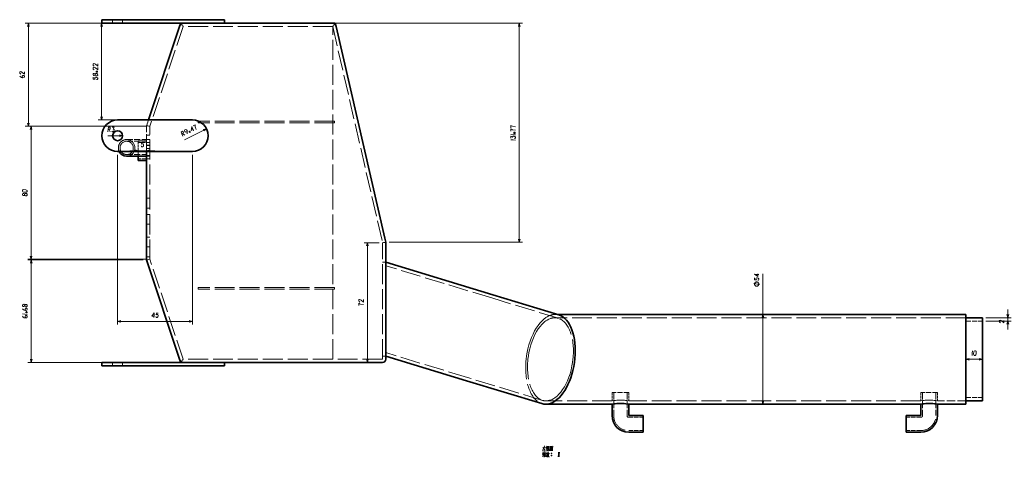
# Model space of a CAD drawing. Extents: x -2 to 1054, y -4 to 816.
# Drawn here: x 457 to 1054, y 548 to 811 of the extents above; entities that cross this region are included whole.
import ezdxf

# ---------------------------------------------------------------- set-up
doc = ezdxf.new("R2010")
doc.units = 0
doc.linetypes.add('DASHED', pattern=[15, 12, -3])

msp = doc.modelspace()

# ---------------------------------------------------------------- linework, layer by layer
at = {"color": 3, "lineweight": 13}
for p, q in [((552.2, 809.19), (460.5, 809.19)), ((462.5, 747.19), (462.5, 809.19)), ((552.2, 809.19), (504.56, 809.19)), ((506.56, 750.98), (506.56, 809.19)), ((647.64, 809.19), (759.93, 809.19)), ((757.93, 677.42), (757.93, 809.19)), ((533.64, 747.19), (460.5, 747.19)), ((533.64, 747.19), (462.09, 747.19)), ((464.09, 667.19), (464.09, 747.19)), ((514.21, 750.98), (504.56, 750.98)), ((519.21, 741.51), (510.41, 741.51)), ((569.68, 745.75), (556.49, 739.14)), ((516.21, 730.03), (516.21, 627.9)), ((523.64, 732.52), (538.64, 732.52)), ((561.21, 730.03), (561.21, 627.9)), ((673.64, 677.19), (664.5, 677.19)), ((666.5, 605.19), (666.5, 677.19)), ((679.64, 677.42), (759.93, 677.42)), ((533.64, 667.19), (462.09, 667.19)), ((531.64, 666.87), (462.2, 666.87)), ((464.2, 605.19), (464.2, 666.87)), ((904.55, 580.07), (904.55, 658.54)), ((1051.97, 625.07), (1051.97, 637.07)), ((516.21, 629.9), (561.21, 629.9)), ((1038.7, 632.07), (1053.97, 632.07)), ((1038.7, 630.07), (1053.97, 630.07)), ((514.13, 605.19), (462.2, 605.19)), ((647.64, 605.19), (668.5, 605.19)), ((1026.7, 607.07), (1036.7, 607.07))]:
    msp.add_line(p, q, dxfattribs=at)
at = {"color": 7, "lineweight": 35}
for p, q in [((506.65, 811.19), (516.13, 811.19)), ((506.65, 809.19), (506.65, 811.19)), ((506.65, 809.19), (516.13, 809.19)), ((516.13, 811.19), (571.13, 811.19)), ((516.13, 809.19), (554.2, 809.19)), ((553.53, 807.19), (534.8, 750.98)), ((554.2, 809.19), (553.53, 807.19)), ((554.2, 809.19), (645.64, 809.19)), ((571.13, 811.19), (580.6, 811.19)), ((580.6, 809.19), (580.6, 811.19)), ((647.23, 809.19), (645.64, 809.19)), ((647.7, 807.19), (647.23, 809.19)), ((677.06, 679.96), (647.7, 807.19)), ((516.21, 750.98), (561.21, 750.98)), ((561.21, 732.03), (516.21, 732.03)), ((521.75, 729.19), (521.64, 729.19)), ((521.75, 729.19), (533.64, 729.19)), ((528.64, 729.19), (528.64, 726.52)), ((533.64, 666.87), (533.64, 732.03)), ((533.64, 726.52), (528.64, 726.52)), ((677.64, 677.42), (677.06, 679.96)), ((677.64, 607.19), (677.64, 677.42)), ((553.53, 607.19), (533.64, 666.87)), ((677.64, 641.42), (677.64, 665.41)), ((741.97, 645.85), (677.64, 665.41)), ((781.83, 633.73), (741.97, 645.85)), ((677.64, 608.97), (677.64, 641.42)), ((1026.7, 634.07), (780.71, 634.07)), ((1026.7, 607.07), (1026.7, 634.07)), ((1026.7, 632.07), (1036.7, 632.07)), ((1036.7, 607.07), (1036.7, 632.07)), ((726.26, 594.19), (677.64, 608.97)), ((516.13, 605.19), (506.65, 605.19)), ((506.65, 603.19), (506.65, 605.19)), ((516.13, 603.19), (506.65, 603.19)), ((554.2, 605.19), (516.13, 605.19)), ((571.13, 603.19), (516.13, 603.19)), ((554.2, 605.19), (553.53, 607.19)), ((645.64, 605.19), (554.2, 605.19)), ((580.6, 603.19), (571.13, 603.19)), ((580.6, 603.19), (580.6, 605.19)), ((580.6, 603.19), (580.6, 605.19)), ((675.64, 605.19), (645.64, 605.19)), ((1026.7, 580.07), (1026.7, 607.07)), ((1036.7, 582.07), (1036.7, 607.07)), ((771.57, 580.41), (726.26, 594.19)), ((813.77, 580.07), (773.85, 580.07)), ((813.77, 580.07), (813.77, 573.19)), ((823.77, 580.07), (823.77, 573.19)), ((999.63, 580.07), (823.77, 580.07)), ((999.63, 580.07), (999.63, 573.19)), ((1009.63, 580.07), (1009.63, 573.19)), ((1026.7, 580.07), (1009.63, 580.07)), ((1026.7, 582.07), (1036.7, 582.07)), ((823.77, 573.19), (825.81, 573.19)), ((825.81, 573.19), (832.59, 573.19)), ((832.59, 573.19), (832.59, 563.19)), ((995.81, 573.19), (990.81, 573.19)), ((990.81, 563.19), (990.81, 573.19)), ((999.63, 573.19), (995.81, 573.19)), ((823.77, 563.19), (825.81, 563.19)), ((825.81, 563.19), (832.59, 563.19)), ((995.81, 563.19), (990.81, 563.19)), ((999.63, 563.19), (995.81, 563.19))]:
    msp.add_line(p, q, dxfattribs=at)
at = {"color": 7, "linetype": 'DASHED', "lineweight": 13, "ltscale": 0.05}
for p, q in [((513.13, 809.19), (513.13, 811.19)), ((519.13, 809.19), (519.13, 811.19)), ((535.64, 741.77), (533.64, 741.77)), ((535.64, 739.19), (533.64, 739.19)), ((535.64, 735.77), (533.64, 735.77)), ((535.64, 735.66), (533.64, 735.66)), ((535.64, 733.88), (533.64, 733.88)), ((535.64, 729.66), (533.64, 729.66)), ((535.64, 729.19), (533.64, 729.19)), ((535.64, 704.03), (533.64, 704.03)), ((535.64, 698.03), (533.64, 698.03)), ((535.64, 694.23), (533.64, 694.23)), ((535.64, 688.23), (533.64, 688.23)), ((535.64, 680.48), (533.64, 680.48)), ((535.64, 674.75), (533.64, 674.75)), ((535.64, 668.75), (533.64, 668.75)), ((677.64, 665.41), (675.64, 665.41)), ((677.64, 608.97), (675.64, 608.97)), ((506.65, 603.19), (506.65, 605.19)), ((513.13, 605.19), (513.13, 603.19)), ((513.13, 605.19), (513.13, 603.19)), ((519.13, 605.19), (519.13, 603.19)), ((519.13, 605.19), (519.13, 603.19))]:
    msp.add_line(p, q, dxfattribs=at)
at = {"color": 7, "linetype": 'DASHED', "lineweight": 13}
for p, q in [((555.64, 807.19), (535.64, 747.19)), ((645.64, 807.19), (555.64, 807.19)), ((645.64, 607.19), (645.64, 807.19)), ((645.64, 807.19), (675.64, 677.19)), ((535.64, 667.19), (535.64, 747.19)), ((646.64, 750.19), (564.64, 750.19)), ((646.64, 749.19), (564.64, 749.19)), ((675.64, 607.19), (675.64, 677.19)), ((555.64, 607.19), (535.64, 667.19)), ((741.39, 643.94), (677.64, 663.32)), ((646.64, 650.19), (564.64, 650.19)), ((646.64, 649.19), (564.64, 649.19)), ((781.45, 631.76), (741.39, 643.94)), ((1026.7, 632.07), (779.34, 632.07)), ((726.84, 596.1), (677.64, 611.06)), ((645.64, 607.19), (555.64, 607.19)), ((675.64, 607.19), (645.64, 607.19)), ((771.95, 582.38), (726.84, 596.1)), ((813.77, 582.07), (774.06, 582.07)), ((999.63, 582.07), (823.77, 582.07))]:
    msp.add_line(p, q, dxfattribs=at)
at = {"color": 7, "linetype": 'DASHED', "lineweight": 13, "ltscale": 0.061634}
for p, q in [((555.64, 807.19), (554.2, 809.19)), ((555.64, 607.19), (554.2, 605.19))]:
    msp.add_line(p, q, dxfattribs=at)
at = {"color": 7, "linetype": 'DASHED', "lineweight": 13, "ltscale": 0.063891}
msp.add_line((645.64, 807.19), (647.23, 809.19), dxfattribs=at)
at = {"color": 7, "linetype": 'DASHED', "lineweight": 13, "ltscale": 0.09118}
msp.add_line((534.8, 750.98), (533.64, 747.52), dxfattribs=at)
at = {"color": 7, "linetype": 'DASHED', "lineweight": 13, "ltscale": 0.387099}
msp.add_line((533.64, 732.03), (533.64, 747.52), dxfattribs=at)
at = {"color": 7, "linetype": 'DASHED', "lineweight": 13, "ltscale": 0.050654}
for p, q in [((535.64, 747.19), (533.64, 747.52)), ((535.64, 667.19), (533.64, 666.87))]:
    msp.add_line(p, q, dxfattribs=at)
at = {"color": 7, "linetype": 'DASHED', "lineweight": 13, "ltscale": 0.025}
for p, q in [((564.64, 750.19), (564.64, 749.19)), ((646.64, 750.19), (646.64, 749.19)), ((564.64, 650.19), (564.64, 649.19)), ((646.64, 650.19), (646.64, 649.19))]:
    msp.add_line(p, q, dxfattribs=at)
at = {"color": 7, "linetype": 'DASHED', "lineweight": 13, "ltscale": 0.00266}
for p, q in [((521.75, 739.19), (521.64, 739.19)), ((521.75, 738.19), (521.64, 738.19)), ((521.75, 730.19), (521.64, 730.19))]:
    msp.add_line(p, q, dxfattribs=at)
at = {"color": 7, "linetype": 'DASHED', "lineweight": 13, "ltscale": 0.297556}
for p, q in [((521.75, 739.19), (533.65, 739.19)), ((521.75, 738.19), (533.65, 738.19)), ((521.75, 730.19), (533.65, 730.19))]:
    msp.add_line(p, q, dxfattribs=at)
at = {"color": 7, "linetype": 'DASHED', "lineweight": 13, "ltscale": 0.15}
msp.add_line((528.64, 738.52), (528.64, 732.52), dxfattribs=at)
at = {"color": 7, "linetype": 'DASHED', "lineweight": 13, "ltscale": 0.125}
msp.add_line((533.64, 738.52), (528.64, 738.52), dxfattribs=at)
at = {"color": 7, "linetype": 'DASHED', "lineweight": 13, "ltscale": 0.175}
for p, q in [((535.64, 737.52), (528.64, 737.52)), ((535.64, 727.52), (528.64, 727.52))]:
    msp.add_line(p, q, dxfattribs=at)
at = {"color": 7, "linetype": 'DASHED', "lineweight": 13, "ltscale": 0.083115}
msp.add_line((528.64, 732.52), (528.64, 729.19), dxfattribs=at)
at = {"color": 7, "linetype": 'DASHED', "lineweight": 13, "ltscale": 0.00025177}
msp.add_line((533.64, 729.19), (533.65, 729.19), dxfattribs=at)
at = {"color": 7, "linetype": 'DASHED', "lineweight": 13, "ltscale": 0.050323}
msp.add_line((675.64, 677.19), (677.64, 677.42), dxfattribs=at)
at = {"color": 7, "linetype": 'DASHED', "lineweight": 13, "ltscale": 0.02907}
msp.add_line((780.71, 634.07), (779.55, 634.07), dxfattribs=at)
at = {"color": 7, "linetype": 'DASHED', "lineweight": 13, "ltscale": 0.25}
for p, q in [((1026.7, 630.07), (1036.7, 630.07)), ((823.77, 587.19), (813.77, 587.19)), ((1009.63, 587.19), (999.63, 587.19)), ((1026.7, 584.07), (1036.7, 584.07))]:
    msp.add_line(p, q, dxfattribs=at)
at = {"color": 7, "linetype": 'DASHED', "lineweight": 13, "ltscale": 0.128127}
for p, q in [((813.77, 587.19), (813.77, 582.07)), ((823.77, 587.19), (823.77, 582.07)), ((999.63, 587.19), (999.63, 582.07)), ((1009.63, 587.19), (1009.63, 582.07))]:
    msp.add_line(p, q, dxfattribs=at)
at = {"color": 7, "linetype": 'DASHED', "lineweight": 13, "ltscale": 0.35}
for p, q in [((814.77, 587.19), (814.77, 573.19)), ((822.77, 587.19), (822.77, 573.19)), ((1000.63, 587.19), (1000.63, 573.19)), ((1008.63, 587.19), (1008.63, 573.19))]:
    msp.add_line(p, q, dxfattribs=at)
at = {"color": 7, "linetype": 'DASHED', "lineweight": 13, "ltscale": 0.426714}
msp.add_line((1026.7, 582.07), (1009.63, 582.07), dxfattribs=at)
at = {"color": 7, "linetype": 'DASHED', "lineweight": 13, "ltscale": 0.22054}
for p, q in [((823.77, 572.19), (832.59, 572.19)), ((999.63, 572.19), (990.81, 572.19)), ((823.77, 564.19), (832.59, 564.19)), ((999.63, 564.19), (990.81, 564.19))]:
    msp.add_line(p, q, dxfattribs=at)
at = {"color": 3, "lineweight": 13}
for points in [[(463.02, 807.26), (462.5, 809.19), (461.98, 807.26)], [(507.08, 807.26), (506.56, 809.19), (506.04, 807.26)], [(758.45, 807.26), (757.93, 809.19), (757.41, 807.26)], [(504.21, 784.83), (504.21, 783.36), (502.88, 784.48), (502.46, 784.76), (501.87, 784.9), (501.52, 784.83), (501.41, 784.65), (501.41, 784.06), (501.55, 783.74), (502.11, 783.39)], [(504.21, 782.59), (504.21, 781.12), (502.88, 782.24), (502.46, 782.52), (501.87, 782.66), (501.52, 782.59), (501.41, 782.41), (501.41, 781.82), (501.55, 781.5), (502.11, 781.15)], [(460.15, 779.98), (460.15, 778.51), (458.82, 779.63), (458.4, 779.91), (457.8, 780.05), (457.45, 779.98), (457.35, 779.8), (457.35, 779.21), (457.49, 778.89), (458.05, 778.54)], [(457.35, 777.39), (457.66, 776.86), (458.26, 776.48), (459.17, 776.34), (459.9, 776.44), (460.15, 776.9), (460.15, 777.39), (459.73, 777.81), (459.1, 777.74), (458.78, 777.32), (458.82, 776.76), (459.2, 776.37)], [(502.71, 778.56), (502.6, 778.77), (502.15, 779.02), (501.66, 778.91), (501.41, 778.63), (501.41, 778.21), (501.66, 777.79), (502.08, 777.69), (502.46, 777.83), (502.71, 778.04)], [(503.58, 775.27), (503.97, 775.41), (504.21, 775.73), (504.21, 776.15), (503.79, 776.57), (503.37, 776.71), (502.92, 776.71), (502.53, 776.5), (502.39, 776.11), (502.46, 775.73), (502.67, 775.48), (501.41, 775.62)], [(501.55, 775.62), (501.55, 776.78)], [(503.51, 779.79), (503.51, 780.35)], [(503.72, 780.42), (503.72, 779.72)], [(503.93, 779.79), (503.93, 780.35)], [(506.04, 752.91), (506.56, 750.98), (507.08, 752.91)], [(461.98, 749.12), (462.5, 747.19), (463.02, 749.12)], [(464.61, 745.26), (464.09, 747.19), (463.57, 745.26)], [(510.41, 743.86), (510.55, 745.43), (510.65, 746.66), (511.56, 746.66), (511.77, 746.38), (511.7, 745.57), (511.42, 745.4), (510.55, 745.4)], [(512.77, 744.31), (512.84, 744.1), (512.95, 743.93), (513.16, 743.86), (513.58, 743.86), (513.75, 743.96), (514, 744.17), (514.21, 745.12), (514.07, 745.36), (513.79, 745.5), (513.51, 745.43), (514.21, 746.66), (512.95, 746.66)], [(561.84, 744.45), (561.26, 745.92), (560.8, 747.06), (560.4, 744.59), (561.96, 745.37)], [(563.47, 745.27), (562.95, 746.92), (562.88, 747.6), (562.9, 748.11), (561.68, 747.5)], [(755.58, 746.93), (753.87, 747.21), (753.24, 747.45), (752.78, 747.7), (752.78, 746.33)], [(510.93, 745.4), (511.77, 743.86)], [(517.28, 740.99), (519.21, 741.51), (517.28, 742.02)], [(555.44, 741.24), (554.86, 742.71), (554.4, 743.85), (555.22, 744.26), (555.53, 744.11), (555.83, 743.36), (555.66, 743.07), (554.87, 742.68)], [(555.22, 742.85), (556.66, 741.85)], [(558.04, 744.15), (557.75, 743.85), (557.32, 743.63), (556.94, 743.76), (556.64, 744.12), (556.53, 744.65), (556.67, 744.99), (557.24, 745.28), (557.69, 745.15), (557.99, 744.71), (558.12, 742.58)], [(559.24, 743.93), (559.74, 744.18)], [(559.9, 744.03), (559.27, 743.71)], [(559.43, 743.56), (559.93, 743.81)], [(568.18, 744.42), (569.68, 745.75), (567.72, 745.35)], [(755.58, 744.86), (753.87, 745.14), (753.24, 745.39), (752.78, 745.63), (752.78, 744.27)], [(752.78, 742.17), (754.18, 742.06), (755.58, 741.96)], [(755.13, 739.82), (755.34, 739.89), (755.51, 740), (755.58, 740.21), (755.58, 740.63), (755.48, 740.8), (755.27, 741.05), (754.32, 741.26), (754.08, 741.12), (753.94, 740.84), (754.01, 740.56), (752.78, 741.26), (752.78, 740)], [(754.88, 742.94), (754.88, 743.5)], [(755.09, 743.57), (755.09, 742.87)], [(755.3, 742.94), (755.3, 743.5)], [(530.39, 735.5), (530.53, 735.11), (530.85, 734.87), (531.27, 734.87), (531.69, 735.29), (531.83, 735.71), (531.83, 736.16), (531.62, 736.55), (531.23, 736.69), (530.85, 736.62), (530.6, 736.41), (530.74, 737.67)], [(530.74, 737.53), (531.9, 737.53)], [(752.78, 739.12), (754.18, 739.02), (755.58, 738.91)], [(526.71, 732), (528.64, 732.52), (526.71, 733.04)], [(535.57, 733.04), (533.64, 732.52), (535.57, 732)], [(460.24, 706.35), (460.13, 706.56), (459.68, 706.81), (459.19, 706.7), (458.94, 706.42), (458.94, 706), (459.19, 705.58), (459.61, 705.48), (459.99, 705.62), (460.24, 705.83)], [(667.02, 675.26), (666.5, 677.19), (665.98, 675.26)], [(757.41, 679.35), (757.93, 677.42), (758.45, 679.35)], [(463.57, 669.12), (464.09, 667.19), (464.61, 669.12)], [(464.72, 664.94), (464.2, 666.87), (463.68, 664.94)], [(902.2, 658.01), (900.63, 658.15), (899.4, 658.26), (901.43, 656.79), (901.43, 658.54)], [(902.55, 651.95), (899.05, 652.65)], [(901.57, 654.58), (901.96, 654.72), (902.2, 655.04), (902.2, 655.46), (901.78, 655.88), (901.36, 656.02), (900.91, 656.02), (900.52, 655.81), (900.38, 655.42), (900.45, 655.04), (900.66, 654.79), (899.4, 654.93)], [(899.54, 654.93), (899.54, 656.09)], [(460.35, 639.67), (460.24, 639.88), (459.79, 640.13), (459.3, 640.02), (459.05, 639.74), (459.05, 639.32), (459.3, 638.9), (459.72, 638.8), (460.1, 638.94), (460.35, 639.15)], [(664.15, 642.93), (664.15, 641.46), (662.82, 642.58), (662.4, 642.86), (661.81, 643), (661.46, 642.93), (661.35, 642.75), (661.35, 642.16), (661.49, 641.84), (662.05, 641.49)], [(664.15, 639.99), (662.44, 640.27), (661.81, 640.51), (661.35, 640.76), (661.35, 639.39)], [(459.05, 637.47), (459.37, 636.94), (459.96, 636.56), (460.87, 636.42), (461.61, 636.52), (461.85, 636.98), (461.85, 637.47), (461.43, 637.89), (460.8, 637.82), (460.49, 637.4), (460.52, 636.84), (460.91, 636.45)], [(459.05, 634.32), (460.45, 634.21), (461.85, 634.11)], [(459.05, 632.99), (459.37, 632.46), (459.96, 632.08), (460.87, 631.94), (461.61, 632.04), (461.85, 632.5), (461.85, 632.99), (461.43, 633.41), (460.8, 633.34), (460.49, 632.92), (460.52, 632.36), (460.91, 631.97)], [(461.15, 635.09), (461.15, 635.65)], [(461.36, 635.72), (461.36, 635.02)], [(461.57, 635.09), (461.57, 635.65)], [(537.96, 632.25), (538.1, 633.82), (538.2, 635.05), (536.73, 633.02), (538.48, 633.02)], [(539.18, 632.88), (539.32, 632.49), (539.64, 632.25), (540.06, 632.25), (540.48, 632.67), (540.62, 633.09), (540.62, 633.54), (540.41, 633.93), (540.02, 634.07), (539.64, 634), (539.39, 633.79), (539.53, 635.05)], [(539.53, 634.91), (540.69, 634.91)], [(905.07, 632.14), (904.55, 634.07), (904.03, 632.14)], [(1051.46, 634), (1051.97, 632.07), (1052.49, 634)], [(518.14, 630.42), (516.21, 629.9), (518.14, 629.38)], [(559.28, 629.38), (561.21, 629.9), (559.28, 630.42)], [(1049.62, 630.5), (1049.62, 629.03), (1048.29, 630.15), (1047.87, 630.43), (1047.28, 630.57), (1046.93, 630.5), (1046.82, 630.33), (1046.82, 629.73), (1046.96, 629.42), (1047.52, 629.07)], [(1052.49, 628.14), (1051.97, 630.07), (1051.46, 628.14)], [(1030.65, 612.22), (1030.54, 610.82), (1030.44, 609.42)], [(463.68, 607.12), (464.2, 605.19), (464.72, 607.12)], [(665.98, 607.12), (666.5, 605.19), (667.02, 607.12)], [(1028.63, 607.59), (1026.7, 607.07), (1028.63, 606.55)], [(1034.77, 606.55), (1036.7, 607.07), (1034.77, 607.59)], [(904.03, 582), (904.55, 580.07), (905.07, 582)]]:
    msp.add_lwpolyline(points, dxfattribs=at)
for points in [[(504.21, 777.9), (504.18, 778.53), (503.79, 778.91), (503.16, 778.91), (502.71, 778.56), (502.71, 778.04), (502.92, 777.69), (503.27, 777.48), (503.79, 777.48)], [(504.07, 779.93), (504.07, 780.21), (503.86, 780.42), (503.58, 780.42), (503.37, 780.21), (503.37, 779.93), (503.58, 779.72), (503.86, 779.72)], [(559.62, 743.49), (559.87, 743.62), (559.96, 743.9), (559.84, 744.15), (559.55, 744.24), (559.3, 744.12), (559.21, 743.84), (559.34, 743.59)], [(755.44, 743.08), (755.44, 743.36), (755.23, 743.57), (754.95, 743.57), (754.74, 743.36), (754.74, 743.08), (754.95, 742.87), (755.23, 742.87)], [(461.74, 708.52), (461.36, 708.84), (460.87, 709.01), (459.47, 709.12), (459.12, 708.98), (458.94, 708.7), (458.94, 708.17), (459.19, 707.86), (459.64, 707.65), (460.83, 707.51), (461.36, 707.61), (461.74, 707.93)], [(461.74, 705.69), (461.71, 706.32), (461.32, 706.7), (460.69, 706.7), (460.24, 706.35), (460.24, 705.83), (460.45, 705.48), (460.8, 705.27), (461.32, 705.27)], [(900.8, 653.58), (900.69, 653.58), (900.45, 653.52), (900.28, 653.46), (900.16, 653.41), (899.99, 653.29), (899.81, 653.11), (899.69, 652.94), (899.64, 652.82), (899.58, 652.65), (899.52, 652.41), (899.52, 652.3), (899.52, 652.18), (899.58, 651.95), (899.64, 651.77), (899.69, 651.66), (899.81, 651.48), (899.99, 651.31), (900.16, 651.19), (900.28, 651.13), (900.45, 651.07), (900.69, 651.01), (900.8, 651.01), (900.92, 651.01), (901.15, 651.07), (901.33, 651.13), (901.44, 651.19), (901.62, 651.31), (901.79, 651.48), (901.91, 651.66), (901.97, 651.77), (902.03, 651.95), (902.09, 652.18), (902.09, 652.3), (902.09, 652.41), (902.03, 652.65), (901.97, 652.82), (901.91, 652.94), (901.79, 653.11), (901.62, 653.29), (901.44, 653.41), (901.33, 653.46), (901.15, 653.52), (900.92, 653.58)], [(461.85, 639.01), (461.82, 639.64), (461.43, 640.02), (460.8, 640.02), (460.35, 639.67), (460.35, 639.15), (460.56, 638.8), (460.91, 638.59), (461.43, 638.59)], [(461.71, 635.23), (461.71, 635.51), (461.5, 635.72), (461.22, 635.72), (461.01, 635.51), (461.01, 635.23), (461.22, 635.02), (461.5, 635.02)], [(1032.36, 609.42), (1032.68, 609.8), (1032.85, 610.29), (1032.96, 611.69), (1032.82, 612.04), (1032.54, 612.22), (1032.01, 612.22), (1031.7, 611.97), (1031.49, 611.52), (1031.35, 610.33), (1031.45, 609.8), (1031.77, 609.42)]]:
    msp.add_lwpolyline(points, close=True, dxfattribs=at)
at = {"color": 7, "linetype": 'DASHED', "lineweight": 13}
for points in [[(776.7, 633.57), (775.75, 633.19), (774.8, 632.7), (773.87, 632.11), (772.65, 631.17), (771.46, 630.07), (770.31, 628.81), (769.21, 627.4), (768.17, 625.86), (767.19, 624.19), (766.2, 622.25), (765.29, 620.19), (764.47, 618.02), (763.75, 615.75), (763.14, 613.41), (762.69, 611.33), (762.33, 609.21), (762.06, 607.07)], [(776.7, 631.61), (775.74, 631.22), (774.64, 630.62), (773.98, 630.18), (773.36, 629.72), (772.76, 629.22), (771.57, 628.08), (770.44, 626.77), (769.36, 625.31), (768.34, 623.7), (767.39, 621.96), (766.46, 619.99), (765.62, 617.9), (764.89, 615.7), (764.26, 613.42), (763.74, 611.08), (763.4, 609.08), (763.14, 607.07)], [(776.7, 582.53), (777.66, 582.92), (778.76, 583.52), (779.42, 583.95), (780.04, 584.41), (780.64, 584.92), (781.82, 586.06), (782.96, 587.36), (784.04, 588.83), (785.06, 590.43), (786.01, 592.17), (786.94, 594.15), (787.77, 596.24), (788.51, 598.43), (789.14, 600.71), (789.66, 603.06), (790, 605.05), (790.26, 607.07)], [(823.77, 582.07), (822.73, 582.25), (821.85, 582.38), (820.81, 582.49), (819.32, 582.57), (817.76, 582.55), (816.63, 582.48), (815.59, 582.37), (814.73, 582.24), (813.77, 582.07)], [(813.77, 582.07), (814.8, 582.25), (815.77, 582.39), (816.93, 582.5), (818.19, 582.57), (819.74, 582.55), (821.22, 582.45), (822.21, 582.33), (823.77, 582.07)], [(823.77, 580.07), (822.74, 580.24), (821.85, 580.36), (820.8, 580.46), (819.31, 580.53), (817.77, 580.52), (816.64, 580.45), (815.61, 580.35), (814.75, 580.23), (813.77, 580.07)], [(1009.63, 582.07), (1008.6, 582.25), (1007.62, 582.39), (1006.47, 582.5), (1005.21, 582.57), (1003.66, 582.55), (1002.18, 582.45), (1001.19, 582.33), (999.63, 582.07)], [(999.63, 582.07), (1000.66, 582.25), (1001.55, 582.38), (1002.59, 582.49), (1004.07, 582.57), (1005.64, 582.55), (1006.77, 582.48), (1007.8, 582.37), (1008.67, 582.24), (1009.63, 582.07)], [(1009.63, 580.07), (1008.6, 580.24), (1007.71, 580.36), (1006.66, 580.46), (1005.18, 580.53), (1003.65, 580.52), (1002.42, 580.44), (1001.32, 580.33), (999.63, 580.07)]]:
    msp.add_lwpolyline(points, dxfattribs=at)
at = {"color": 7, "lineweight": 35}
for points in [[(813.77, 580.07), (814.8, 580.24), (815.69, 580.36), (816.73, 580.46), (818.22, 580.53), (819.75, 580.52), (820.98, 580.44), (822.08, 580.33), (823.77, 580.07)], [(999.63, 580.07), (1000.66, 580.24), (1001.55, 580.36), (1002.6, 580.46), (1004.09, 580.53), (1005.63, 580.52), (1006.75, 580.45), (1007.78, 580.35), (1008.65, 580.23), (1009.63, 580.07)]]:
    msp.add_lwpolyline(points, dxfattribs=at)
at = {"color": 7, "lineweight": 13}
for points in [[(773.04, 555.02), (772.83, 554.07)], [(774.37, 554.91), (774.65, 554.49)], [(775.14, 554.88), (775.14, 553.2)], [(776.58, 554.91), (776.58, 553.44), (776.58, 551.94)], [(776.58, 554.88), (776.58, 553.48), (776.58, 552.08)], [(778.01, 552.11), (778.01, 553.48), (778.05, 554.88)], [(772.38, 553.02), (771.82, 552.15)], [(771.89, 548.72), (772.59, 549.1)], [(772.34, 550.15), (771.92, 550.01)], [(772.41, 551.17), (771.96, 550.08)], [(771.99, 549.38), (772.52, 549.56)], [(772.03, 554), (773.85, 554.14)], [(772.48, 550.4), (772.03, 549.38)], [(772.13, 551.9), (773.85, 552.01)], [(772.83, 554.07), (772.38, 553.02)], [(772.8, 549.87), (772.48, 549.38)], [(772.52, 553.09), (773.6, 553.2)], [(772.73, 550.85), (772.62, 550.29)], [(772.73, 550.71), (773.78, 550.85)], [(772.97, 550.43), (772.8, 549.87)], [(772.83, 549.94), (772.83, 548.23)], [(773.04, 553.13), (773.01, 551.94)], [(773.04, 550.15), (773.74, 550.26)], [(773.11, 551.34), (773.29, 550.96)], [(773.11, 549.73), (773.15, 548.33)], [(773.11, 549.63), (773.64, 549.7)], [(773.15, 549.07), (773.53, 549.14)], [(773.36, 550.19), (773.29, 549.63)], [(773.67, 549.8), (773.6, 548.4)], [(773.81, 550.96), (773.67, 550.5)], [(774.72, 554.25), (774.55, 553.76), (774.06, 553.02)], [(774.58, 550.57), (774.48, 549.66), (774.37, 549.24), (774.06, 548.37)], [(774.09, 554.04), (774.65, 554.11)], [(774.09, 550.5), (775.14, 550.64)], [(774.9, 550.08), (774.79, 549.24), (774.65, 548.4), (774.44, 548.68)], [(774.51, 549.91), (774.9, 549.98)], [(774.55, 553.76), (774.55, 551.97)], [(774.55, 553.58), (774.86, 553.27)], [(774.58, 551.41), (774.69, 550.85)], [(774.65, 551.97), (774.93, 552.25)], [(774.93, 552.25), (775.18, 552.6)], [(775.28, 550.08), (775.11, 549.52)], [(775.81, 554.7), (775.14, 554.63)], [(775.35, 553.23), (775.18, 552.6)], [(775.21, 549.84), (775.77, 548.4)], [(775.42, 550.71), (775.28, 550.08)], [(775.56, 549.45), (775.28, 548.82)], [(775.46, 554.28), (775.35, 553.23)], [(775.35, 550.33), (776.05, 550.47)], [(775.49, 551.45), (775.42, 550.71)], [(775.49, 552.25), (775.49, 553.34)], [(775.63, 552.15), (775.49, 552.25)], [(775.77, 550.4), (775.56, 549.45)], [(776.05, 552.15), (775.63, 552.15)], [(775.74, 553.13), (775.81, 554.81)], [(776.05, 552.78), (776.05, 552.15)], [(778.05, 554.74), (776.58, 554.6)], [(776.58, 552.18), (777.94, 552.29)], [(776.65, 552.99), (777.14, 553.41)], [(777.35, 554.46), (776.79, 553.65)], [(777.1, 553.9), (777.8, 553.16)], [(777.1, 552.81), (777.45, 552.43)], [(777.1, 550.54), (777.49, 550.54)], [(777.1, 549.28), (777.49, 549.28)], [(777.14, 554.11), (777.59, 554.18)], [(777.14, 553.41), (777.35, 553.69)], [(777.14, 550.64), (777.45, 550.64)], [(777.14, 550.4), (777.45, 550.4)], [(777.14, 549.38), (777.45, 549.38)], [(777.14, 549.14), (777.45, 549.14)], [(777.21, 553.2), (777.45, 552.92)], [(777.35, 553.69), (777.7, 554.32)], [(777.8, 553.16), (777.98, 553.2)], [(778.01, 552.01), (778.01, 552.11), (777.94, 552.29)], [(781.55, 551.27), (781.44, 549.87), (781.34, 548.47)], [(781.55, 550.54), (781.93, 550.54)], [(781.55, 549.28), (781.93, 549.28)], [(781.58, 550.64), (781.9, 550.64)], [(781.58, 550.4), (781.9, 550.4)], [(781.58, 549.38), (781.9, 549.38)], [(781.58, 549.14), (781.9, 549.14)], [(782.14, 551.27), (782.04, 549.87), (781.93, 548.47)], [(773.6, 548.58), (773.18, 548.51)], [(775.28, 548.82), (774.9, 548.3)], [(775.77, 548.4), (776.09, 548.4)]]:
    msp.add_lwpolyline(points, dxfattribs=at)
for points in [[(777.21, 550.33), (777.38, 550.33), (777.49, 550.43), (777.49, 550.61), (777.38, 550.71), (777.21, 550.71), (777.1, 550.61), (777.1, 550.43)], [(777.21, 549.07), (777.38, 549.07), (777.49, 549.17), (777.49, 549.35), (777.38, 549.45), (777.21, 549.45), (777.1, 549.35), (777.1, 549.17)], [(781.65, 550.33), (781.83, 550.33), (781.93, 550.43), (781.93, 550.61), (781.83, 550.71), (781.65, 550.71), (781.55, 550.61), (781.55, 550.43)], [(781.65, 549.07), (781.83, 549.07), (781.93, 549.17), (781.93, 549.35), (781.83, 549.45), (781.65, 549.45), (781.55, 549.35), (781.55, 549.17)]]:
    msp.add_lwpolyline(points, close=True, dxfattribs=at)
at = {"color": 7, "lineweight": 35}
msp.add_circle((516.21, 741.51), 3, dxfattribs=at)
for centre, radius, start, end in [((516.21, 741.51), 9.47, 90, 270), ((561.21, 741.51), 9.47, 270, 90), ((675.64, 607.19), 2, 270, 360), ((773.84, 587.86), 7.79, 253.05678, 270.03479), ((823.77, 573.19), 10, 180.00001, 270), ((999.63, 573.19), 10, 270, 0)]:
    msp.add_arc(centre, radius, start, end, dxfattribs=at)
at = {"color": 3, "lineweight": 13}
msp.add_arc((561.21, 741.51), 9.47, 14.52223, 77.90207, dxfattribs=at)
at = {"color": 7, "linetype": 'DASHED', "lineweight": 13}
for centre, radius, start, end in [((779.56, 626.28), 7.79, 73.05623, 90.03477), ((779.34, 624.86), 7.21, 73.05624, 90.03112), ((774.05, 589.28), 7.21, 253.05676, 270.03112), ((823.77, 573.19), 9, 180.00001, 270), ((823.77, 573.19), 1, 180.00001, 270), ((999.63, 573.19), 1, 270, 0), ((999.63, 573.19), 9, 270, 0)]:
    msp.add_arc(centre, radius, start, end, dxfattribs=at)
for centre, major_axis, ratio, start_param, end_param in [((521.64, 734.19), (0, 5), 0.999943, 0, 2.017391), ((521.64, 734.19), (0, 4), 0.999943, 0, 1.570796), ((521.64, 734.19), (0, 4), 0.999943, 1.570796, 3.141593), ((521.64, 734.19), (0, 5), 0.999943, 4.712389, 6.283185), ((521.64, 734.19), (0, 4), 0.999943, 3.141593, 6.283185), ((521.64, 734.19), (0, 5), 0.999943, 3.141593, 4.712389), ((533.65, 734.19), (0, 5), 0.00084, 3.141593, 6.283185), ((533.65, 734.19), (0, 5), 0.00084, 0, 1.570796), ((533.65, 734.19), (0, 4), 0.00084, 0, 3.141593), ((533.65, 734.19), (0, 4), 0.00084, 4.712389, 6.283185), ((533.65, 734.19), (0, 5), 0.00084, 1.570796, 3.141593), ((533.65, 734.19), (0, 4), 0.00084, 3.141593, 4.712389), ((776.88, 610.2), (-3.95, -23.76), 0.565889, 3.235293, 3.439974), ((776.34, 600.68), (-3.91, -31.33), 0.47869, 3.201219, 3.372866), ((776.7, 607.07), (-3.71, -24.92), 0.533871, 1.650017, 3.062399), ((776.7, 607.07), (-4, -26.92), 0.533871, 4.791608, 6.203996), ((776.7, 607.07), (-3.71, -24.92), 0.533871, 4.79161, 6.203996), ((777.06, 613.46), (-3.91, -31.33), 0.47869, 0.059626, 0.231273)]:
    msp.add_ellipse(centre, major_axis=major_axis, ratio=ratio, start_param=start_param, end_param=end_param, dxfattribs=at)
at = {"color": 7, "lineweight": 35}
for centre, major_axis, ratio, start_param, end_param in [((521.64, 734.19), (0, 5), 0.999943, 2.017391, 3.141593), ((776.7, 607.07), (-4, -26.92), 0.533871, 0.271644, 3.062403), ((776.52, 604.01), (-3.95, -23.84), 0.565024, 0.093251, 0.297593)]:
    msp.add_ellipse(centre, major_axis=major_axis, ratio=ratio, start_param=start_param, end_param=end_param, dxfattribs=at)

doc.saveas('drawing.dxf')
